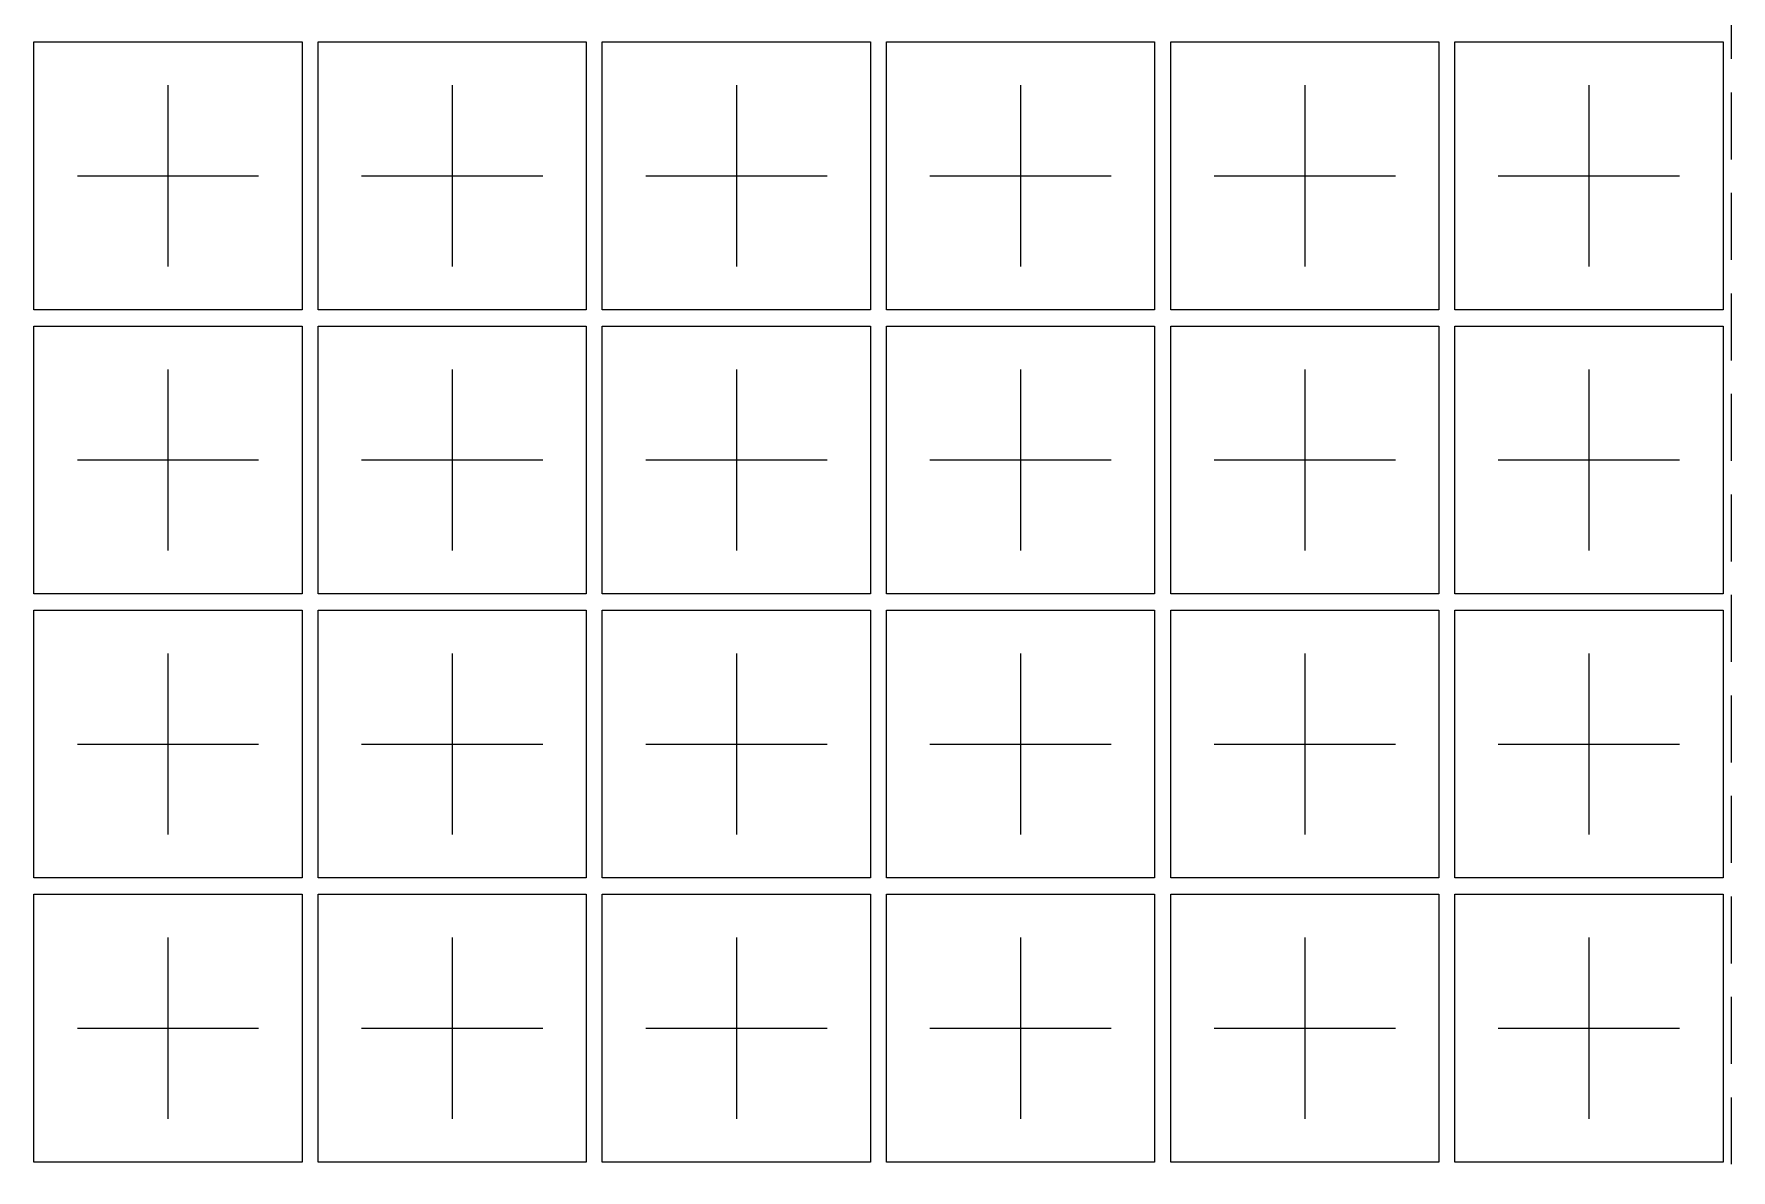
# Model space of a CAD drawing. Extents: x -140 to 3541, y -503 to -95.
# Drawn here: x 3245.16 to 3276.81, y -306.61 to -285.41 of the extents above; entities that cross this region are included whole.
import ezdxf

# ---------------------------------------------------------------- set-up
doc = ezdxf.new("R2010")
doc.units = 0
doc.header["$LTSCALE"] = 5
doc.header["$MEASUREMENT"] = 0
doc.linetypes.add('CENTER', pattern=[2, 1.25, -0.25, 0.25, -0.25])
doc.linetypes.add('HIDDEN', pattern=[0.375, 0.25, -0.125])
for name, color, linetype in [('1D', 4, 'CONTINUOUS'), ('center', 1, 'CONTINUOUS'), ('PKG', 2, 'CONTINUOUS')]:
    doc.layers.add(name, color=color, linetype=linetype)

msp = doc.modelspace()

# ---------------------------------------------------------------- linework, layer by layer
at = {"layer": '1D', "color": 6, "linetype": 'HIDDEN', "lineweight": 0}
msp.add_line((3276.81434, -271.5041), (3276.81434, -352.75216), dxfattribs=at)
at = {"layer": 'center', "linetype": 'CENTER', "lineweight": 0}
for p, q in [((3247.66434, -286.3706), (3247.66434, -289.75209)), ((3252.96434, -286.3706), (3252.96434, -289.75209)), ((3258.26434, -286.3706), (3258.26434, -289.75209)), ((3263.56434, -286.3706), (3263.56434, -289.75209)), ((3268.86434, -286.3706), (3268.86434, -289.75209)), ((3274.16434, -286.3706), (3274.16434, -289.75209)), ((3245.9736, -288.06135), (3249.35509, -288.06135)), ((3251.2736, -288.06135), (3254.65509, -288.06135)), ((3256.5736, -288.06135), (3259.95509, -288.06135)), ((3261.8736, -288.06135), (3265.25509, -288.06135)), ((3267.1736, -288.06135), (3270.55509, -288.06135)), ((3272.4736, -288.06135), (3275.85509, -288.06135)), ((3247.66434, -291.6706), (3247.66434, -295.05209)), ((3252.96434, -291.6706), (3252.96434, -295.05209)), ((3258.26434, -291.6706), (3258.26434, -295.05209)), ((3263.56434, -291.6706), (3263.56434, -295.05209)), ((3268.86434, -291.6706), (3268.86434, -295.05209)), ((3274.16434, -291.6706), (3274.16434, -295.05209)), ((3245.9736, -293.36135), (3249.35509, -293.36135)), ((3251.2736, -293.36135), (3254.65509, -293.36135)), ((3256.5736, -293.36135), (3259.95509, -293.36135)), ((3261.8736, -293.36135), (3265.25509, -293.36135)), ((3267.1736, -293.36135), (3270.55509, -293.36135)), ((3272.4736, -293.36135), (3275.85509, -293.36135)), ((3247.66434, -296.9706), (3247.66434, -300.35209)), ((3252.96434, -296.9706), (3252.96434, -300.35209)), ((3258.26434, -296.9706), (3258.26434, -300.35209)), ((3263.56434, -296.9706), (3263.56434, -300.35209)), ((3268.86434, -296.9706), (3268.86434, -300.35209)), ((3274.16434, -296.9706), (3274.16434, -300.35209)), ((3245.9736, -298.66135), (3249.35509, -298.66135)), ((3251.2736, -298.66135), (3254.65509, -298.66135)), ((3256.5736, -298.66135), (3259.95509, -298.66135)), ((3261.8736, -298.66135), (3265.25509, -298.66135)), ((3267.1736, -298.66135), (3270.55509, -298.66135)), ((3272.4736, -298.66135), (3275.85509, -298.66135)), ((3247.66434, -302.2706), (3247.66434, -305.65209)), ((3252.96434, -302.2706), (3252.96434, -305.65209)), ((3258.26434, -302.2706), (3258.26434, -305.65209)), ((3263.56434, -302.2706), (3263.56434, -305.65209)), ((3268.86434, -302.2706), (3268.86434, -305.65209)), ((3274.16434, -302.2706), (3274.16434, -305.65209)), ((3245.9736, -303.96135), (3249.35509, -303.96135)), ((3251.2736, -303.96135), (3254.65509, -303.96135)), ((3256.5736, -303.96135), (3259.95509, -303.96135)), ((3261.8736, -303.96135), (3265.25509, -303.96135)), ((3267.1736, -303.96135), (3270.55509, -303.96135)), ((3272.4736, -303.96135), (3275.85509, -303.96135))]:
    msp.add_line(p, q, dxfattribs=at)
at = {"layer": 'PKG', "linetype": 'Continuous', "lineweight": 0}
for points in [[(3245.16434, -290.56135), (3245.16434, -285.56135), (3250.16434, -285.56135), (3250.16434, -290.56135)], [(3250.46434, -290.56135), (3250.46434, -285.56135), (3255.46434, -285.56135), (3255.46434, -290.56135)], [(3255.76434, -290.56135), (3255.76434, -285.56135), (3260.76434, -285.56135), (3260.76434, -290.56135)], [(3261.06434, -290.56135), (3261.06434, -285.56135), (3266.06434, -285.56135), (3266.06434, -290.56135)], [(3266.36434, -290.56135), (3266.36434, -285.56135), (3271.36434, -285.56135), (3271.36434, -290.56135)], [(3271.66434, -290.56135), (3271.66434, -285.56135), (3276.66434, -285.56135), (3276.66434, -290.56135)], [(3245.16434, -295.86135), (3245.16434, -290.86135), (3250.16434, -290.86135), (3250.16434, -295.86135)], [(3250.46434, -295.86135), (3250.46434, -290.86135), (3255.46434, -290.86135), (3255.46434, -295.86135)], [(3255.76434, -295.86135), (3255.76434, -290.86135), (3260.76434, -290.86135), (3260.76434, -295.86135)], [(3261.06434, -295.86135), (3261.06434, -290.86135), (3266.06434, -290.86135), (3266.06434, -295.86135)], [(3266.36434, -295.86135), (3266.36434, -290.86135), (3271.36434, -290.86135), (3271.36434, -295.86135)], [(3271.66434, -295.86135), (3271.66434, -290.86135), (3276.66434, -290.86135), (3276.66434, -295.86135)], [(3245.16434, -301.16135), (3245.16434, -296.16135), (3250.16434, -296.16135), (3250.16434, -301.16135)], [(3250.46434, -301.16135), (3250.46434, -296.16135), (3255.46434, -296.16135), (3255.46434, -301.16135)], [(3255.76434, -301.16135), (3255.76434, -296.16135), (3260.76434, -296.16135), (3260.76434, -301.16135)], [(3261.06434, -301.16135), (3261.06434, -296.16135), (3266.06434, -296.16135), (3266.06434, -301.16135)], [(3266.36434, -301.16135), (3266.36434, -296.16135), (3271.36434, -296.16135), (3271.36434, -301.16135)], [(3271.66434, -301.16135), (3271.66434, -296.16135), (3276.66434, -296.16135), (3276.66434, -301.16135)], [(3245.16434, -306.46135), (3245.16434, -301.46135), (3250.16434, -301.46135), (3250.16434, -306.46135)], [(3250.46434, -306.46135), (3250.46434, -301.46135), (3255.46434, -301.46135), (3255.46434, -306.46135)], [(3255.76434, -306.46135), (3255.76434, -301.46135), (3260.76434, -301.46135), (3260.76434, -306.46135)], [(3261.06434, -306.46135), (3261.06434, -301.46135), (3266.06434, -301.46135), (3266.06434, -306.46135)], [(3266.36434, -306.46135), (3266.36434, -301.46135), (3271.36434, -301.46135), (3271.36434, -306.46135)], [(3271.66434, -306.46135), (3271.66434, -301.46135), (3276.66434, -301.46135), (3276.66434, -306.46135)]]:
    msp.add_lwpolyline(points, close=True, dxfattribs=at)

doc.saveas('drawing.dxf')
